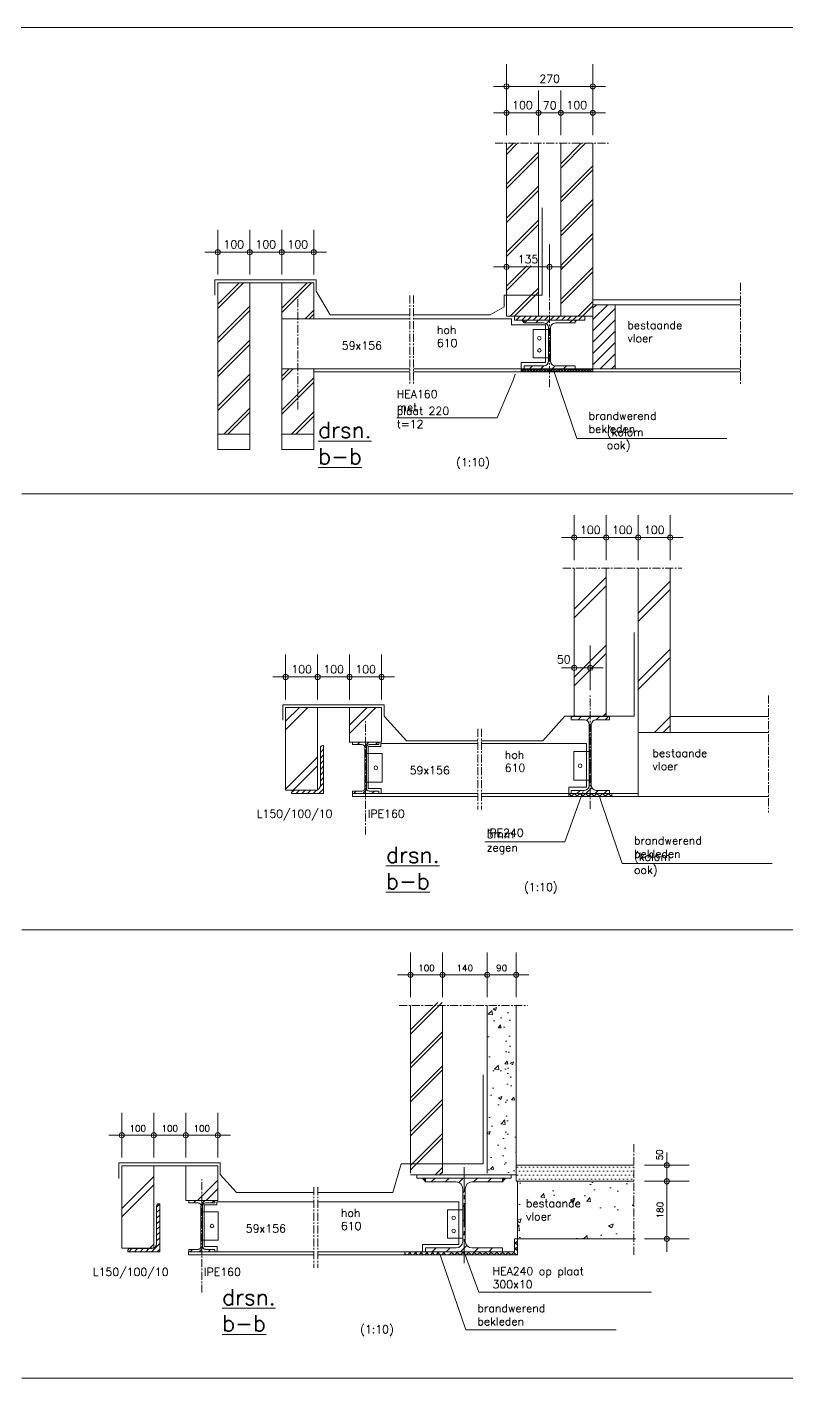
# Model space of a CAD drawing. Header units: millimetres. Extents: x -14163 to 55687, y -143 to 37302.
# Drawn here: x 38978 to 41351, y 31349 to 35622 of the extents above; entities that cross this region are included whole.
import ezdxf

# ---------------------------------------------------------------- set-up
doc = ezdxf.new("R2010")
doc.units = ezdxf.units.MM
doc.linetypes.add('IMPORT-CENTER _3_', pattern=[1016, 635, -127, 127, -127])
doc.linetypes.add('IMPORT-CENTER2 _2_', pattern=[571.5, 381, -63.5, 63.5, -63.5])
for name, color, linetype, lineweight in [('ARCERING', 55, 'Continuous', 13), ('AS', 1, 'IMPORT-CENTER _3_', 13), ('doorbraakdetails_dwg', 8, 'Continuous', 13), ('MAATVOERING', 1, 'Continuous', 13), ('STAAL', 2, 'Continuous', 13), ('STEEL_OUTLINE', 2, 'Continuous', 13)]:
    doc.layers.add(name, color=color, linetype=linetype, lineweight=lineweight)
doc.styles.add('RomanS', font='romans__.ttf', dxfattribs={"height": 635})
doc.styles.add('RomanS_1', font='romans__.ttf', dxfattribs={"height": 1270})
doc.styles.add('RomanS_2', font='romans__.ttf', dxfattribs={"height": 508})

# ---------------------------------------------------------------- blocks, each defined once
blk = doc.blocks.new('doorbraakdetails_dwg_DOT2035-5098676-Details Constructie')
at = {"color": 250, "lineweight": 13}
for p, q in [((0, 17.78), (0, -17.78)), ((-5.08, 0), (10.16, 0))]:
    blk.add_line(p, q, dxfattribs=at)
blk.add_circle((0, 0), 2.03, dxfattribs=at)
blk = doc.blocks.new('doorbraakdetails_dwg__X4-5098680-Details Constructie')
at = {"layer": 'STEEL_OUTLINE'}
for p, q in [((293547, 211360), (293584, 211397)), ((293661, 211330), (293728, 211397)), ((293664, 211189), (293689, 211215)), ((293834, 211360), (293872, 211397)), ((293664, 211046), (293689, 211071)), ((293664, 210902), (293689, 210927)), ((293664, 210758), (293689, 210784)), ((293490, 210584), (293528, 210622)), ((293634, 210584), (293695, 210646)), ((293777, 210584), (293815, 210622))]:
    blk.add_line(p, q, dxfattribs=at)
blk = doc.blocks.new('doorbraakdetails_dwg__X1-5098681-Details Constructie')
at = {"color": 250, "lineweight": 13}
for p, q in [((327194, 224173), (327212, 224191)), ((327306, 224141), (327356, 224191)), ((327442, 224133), (327500, 224191)), ((327483, 224031), (327515, 224062)), ((327594, 224141), (327644, 224191)), ((327737, 224141), (327787, 224191)), ((327483, 223887), (327515, 223918)), ((327483, 223743), (327515, 223775)), ((327483, 223599), (327515, 223631)), ((327483, 223456), (327515, 223487)), ((327483, 223312), (327515, 223344)), ((327483, 223168), (327515, 223200)), ((327286, 222972), (327336, 223022)), ((327430, 222972), (327522, 223064)), ((327574, 222972), (327624, 223022)), ((327717, 222972), (327767, 223022))]:
    blk.add_line(p, q, dxfattribs=at)
blk = doc.blocks.new('doorbraakdetails_dwg_DOT2035-5098677-Details Constructie')
at = {"layer": 'MAATVOERING'}
for p, q in [((0, 17.78), (0, -17.78)), ((-5.08, 0), (10.16, 0))]:
    blk.add_line(p, q, dxfattribs=at)
blk.add_circle((0, 0), 2.03, dxfattribs=at)
blk = doc.blocks.new('doorbraakdetails_dwg_HOEK15010010-5098682-Details Constructie')
at = {"layer": 'ARCERING'}
h = blk.add_hatch(dxfattribs=at)
h.set_pattern_fill('FP_1', color=1, style=0, pattern_type=2)
h.set_pattern_definition([(45, (-20521.456, -29955.27), (-44.90128, 44.90128), [])])
h.paths.add_polyline_path([(-508, 0), (0, 0), (0, 762), (-13, 762), (-23, 761), (-32, 757), (-40, 751), (-46, 743), (-50, 734), (-51, 724), (-51, 127), (-53, 107), (-61, 89), (-73, 73), (-89, 61), (-107, 53), (-127, 51), (-470, 51), (-480, 50), (-489, 46), (-497, 40), (-503, 32), (-507, 23), (-508, 13)])
at = {"color": 2, "lineweight": 13}
for p, q in [((-51, 127), (-51, 724)), ((-470, 51), (-127, 51))]:
    blk.add_line(p, q, dxfattribs=at)
at = {"color": 2, "lineweight": 13, "flags": 128}
blk.add_lwpolyline([(-13, 762), (0, 762), (0, 0), (-508, 0), (-508, 13)], dxfattribs=at)
at = {"color": 2, "lineweight": 13}
for centre, radius, start, end in [((-13, 724), 38.1, 90, 180), ((-470, 13), 38.1, 90, 180), ((-127, 127), 76.2, 270, 0)]:
    blk.add_arc(centre, radius, start, end, dxfattribs=at)
blk = doc.blocks.new('doorbraakdetails_dwg_IPE160-5098683-Details Constructie')
at = {"layer": 'STEEL_OUTLINE'}
for p, q in [((-13, -83), (-13, -729)), ((13, -83), (13, -729))]:
    blk.add_line(p, q, dxfattribs=at)
at = {"layer": 'STEEL_OUTLINE', "flags": 128}
for points in [[(58, -38), (208, -38), (208, 0), (-208, 0), (-208, -38), (-58, -38)], [(-58, -775), (-208, -775), (-208, -813), (208, -813), (208, -775), (58, -775)]]:
    blk.add_lwpolyline(points, dxfattribs=at)
at = {"layer": 'STEEL_OUTLINE'}
for centre, start, end in [((-58, -83), 360, 90), ((58, -83), 90, 180), ((-58, -729), 270, 0), ((58, -729), 180, 270)]:
    blk.add_arc(centre, 45.7, start, end, dxfattribs=at)
blk.add_blockref('doorbraakdetails_dwg__X4-5098680-Details Constructie', (-293677, -211397))
blk = doc.blocks.new('doorbraakdetails_dwg_HE240A-5098684-Details Constructie')
at = {"layer": 'ARCERING'}
h = blk.add_hatch(dxfattribs=at)
h.set_pattern_fill('FP_2', color=256, style=0, pattern_type=2)
h.set_pattern_definition([(45, (-155827.32, -81308.29), (-112.2532, 112.2532), [])])
h.paths.add_polyline_path([(-610, -1168), (610, -1168), (610, -1107), (126, -1107), (98, -1104), (72, -1093), (50, -1076), (33, -1054), (23, -1028), (19, -1001), (19, -168), (23, -140), (33, -114), (50, -92), (72, -75), (98, -65), (126, -61), (610, -61), (610, 0), (-610, 0), (-610, -61), (-126, -61), (-98, -65), (-72, -75), (-50, -92), (-33, -114), (-23, -140), (-19, -168), (-19, -1001), (-23, -1028), (-33, -1054), (-50, -1076), (-72, -1093), (-98, -1104), (-126, -1107), (-610, -1107)])
at = {"layer": 'STAAL', "color": 1, "linetype": 'IMPORT-CENTER2 _2_'}
blk.add_line((0, -1352), (0, 233), dxfattribs=at)
at = {"layer": 'STAAL'}
for p, q in [((-19, -168), (-19, -1001)), ((19, -1001), (19, -168))]:
    blk.add_line(p, q, dxfattribs=at)
at = {"layer": 'STAAL', "flags": 128}
for points in [[(126, -61), (610, -61), (610, 0), (-610, 0), (-610, -61), (-126, -61)], [(-126, -1107), (-610, -1107), (-610, -1168), (610, -1168), (610, -1107), (126, -1107)]]:
    blk.add_lwpolyline(points, dxfattribs=at)
at = {"layer": 'STAAL'}
for centre, start, end in [((-126, -168), 360, 90), ((126, -168), 90, 180), ((-126, -1001), 270, 0), ((126, -1001), 180, 270)]:
    blk.add_arc(centre, 107, start, end, dxfattribs=at)
blk = doc.blocks.new('doorbraakdetails_dwg-4168051-Details Constructie')
at = {"layer": 'ARCERING'}
for points in [[(641692, 200325), (641692, 200554), (641527, 200554)], [(645756, 200325), (645921, 200554), (645756, 200554)]]:
    blk.add_hatch(color=8, dxfattribs=at).paths.add_polyline_path(points)
h = blk.add_hatch(dxfattribs=at)
h.set_pattern_fill('FP_27', color=1, style=0, pattern_type=2)
h.set_pattern_definition([(45, (523170.9, 13224.55), (-224.5064, 224.5064), [])])
h.paths.add_polyline_path([(623238, 163001), (625778, 163001), (625778, 166811), (625715, 166811), (625672, 166806), (625632, 166792), (625596, 166769), (625566, 166739), (625543, 166703), (625529, 166663), (625524, 166620), (625524, 163636), (625518, 163570), (625501, 163506), (625473, 163445), (625435, 163391), (625388, 163344), (625334, 163306), (625273, 163278), (625209, 163261), (625143, 163255), (623429, 163255), (623386, 163250), (623346, 163236), (623310, 163213), (623280, 163183), (623257, 163147), (623243, 163107), (623238, 163064)])
h = blk.add_hatch(dxfattribs=at)
h.set_pattern_fill('FP_31', color=256, style=0, pattern_type=2)
h.set_pattern_definition([(45, (601108, 90405.1), (-1347.04, 1347.04), []), (45, (601616, 120885.1), (-1347.04, 1347.04), [])])
h.paths.add_polyline_path([(635216, 132725), (635216, 146435), (632676, 146435), (632676, 132725), (633946, 132725)])
h = blk.add_hatch(dxfattribs=at)
h.set_pattern_fill('FP_32', color=256, style=0, pattern_type=2)
h.set_pattern_definition([(50, (601108, 90170.3), (2732.76, -239.086), [285.75, -3143.25]), (355, (601108, 90170.3), (-528.64, 2865.85), [228.6, -2514.6]), (100.451, (601335.7, 90150.3), (2204.14, 2626.75), [242.85, -2671.35]), (46.184, (601108, 90932.3), (4066.19, -630.64), [428.62, -4714.88]), (96.636, (601446.8, 90879.7), (3561.04, 3711.41), [364.27, -4007.03]), (351.184, (601108, 90932.3), (3561.07, 3711.38), [342.9, -3771.9]), (21, (601489, 90741.8), (2274.216, -1533.98), [285.75, -3143.25]), (326, (601489, 90741.8), (927.03, 2762.82), [228.6, -2514.6]), (71.451, (601678.5, 90614), (3201.26, 1228.82), [242.85, -2671.35]), (37.5, (601108, 90170.3), (46.329, 1268.326), [0, -2484.12, 0, -2552.7, -2524.125]), (37.5, (601108, 90170.3), (46.329, 1268.326), [-5036.82, 0, -2524.125]), (7.5, (601108, 90170.3), (1002.295, 1502.709), [0, -1455.42, 0, -2426.97, -962.025]), (7.5, (601108, 90170.3), (1002.295, 1502.709), [-3882.39, 0, -962.025]), (327.5, (600258.3, 90170.3), (2033.863, -85.934), [0, -952.5, 0, -2971.8, -3943.35]), (327.5, (600258.3, 90170.3), (2033.863, -85.934), [-3924.3, 0, -3943.35]), (317.5, (599877.3, 90170.3), (2221.94, 381.4), [0, -1238.25, 0, -1973.58, -2800.35]), (317.5, (599877.3, 90170.3), (2221.94, 381.4), [-3211.83, 0, -2800.35])])
h.paths.add_polyline_path([(641058, 132876), (641058, 146200), (638772, 146200), (638772, 132876)])
h = blk.add_hatch(dxfattribs=at)
h.set_pattern_fill('FP_29', color=256, style=0, pattern_type=2)
h.set_pattern_definition([(0, (601107.95, 90170.26), (158.75, 317.5), [0, -317.5])])
h.paths.add_polyline_path([(650417, 132241), (650417, 133511), (641058, 133511), (641058, 132490), (641185, 132490), (641185, 132241), (643035, 132241)])
h = blk.add_hatch(dxfattribs=at)
h.set_pattern_fill('FP_28', color=256, style=0, pattern_type=2)
h.set_pattern_definition([(45, (565830.7, 93168.7), (-2694.08, 2694.08), []), (45, (566846.7, 154128.7), (-2694.08, 2694.08), [])])
h.paths.add_polyline_path([(609762, 126929), (612263, 126929), (612302, 126945), (612302, 133478), (609762, 133478)])
h.paths.add_polyline_path([(617382, 130719), (617382, 133478), (614842, 133478), (614842, 130719)])
h = blk.add_hatch(dxfattribs=at)
h.set_pattern_fill('FP_30', color=256, style=0, pattern_type=2)
h.set_pattern_definition([(50, (601108, 90170.3), (3643.68, -318.78), [381, -4191]), (355, (601108, 90170.3), (-704.86, 3821.14), [304.8, -3352.8]), (100.451, (601411.6, 90143.7), (2938.85, 3502.33), [323.8, -3561.8]), (46.184, (601108, 91186.3), (5421.58, -840.86), [571.5, -6286.5]), (96.636, (601560, 91116), (4748.05, 4948.55), [485.7, -5342.7]), (351.184, (601108, 91186), (4748.1, 4948.5), [457.2, -5029.2]), (21, (601616, 90932.3), (3032.29, -2045.3), [381, -4191]), (326, (601616, 90932.3), (1236.04, 3683.76), [304.8, -3352.8]), (71.451, (601868.6, 90761.8), (4268.34, 1638.42), [323.8, -3561.8]), (37.5, (601108, 90170.3), (61.772, 1691.1), [0, -3312.16, 0, -3403.6, -3365.5]), (37.5, (601108, 90170.3), (61.772, 1691.1), [-6715.76, 0, -3365.5]), (7.5, (601108, 90170.3), (1336.393, 2003.61), [0, -1940.56, 0, -3235.96, -1282.7]), (7.5, (601108, 90170.3), (1336.393, 2003.61), [-5176.52, 0, -1282.7]), (327.5, (599975.1, 90170.3), (2711.818, -114.58), [0, -1270, 0, -3962.4, -5257.8]), (327.5, (599975.1, 90170.3), (2711.818, -114.58), [-5232.4, 0, -5257.8]), (317.5, (599467, 90170.3), (2962.586, 508.53), [0, -1651, 0, -2631.44, -3733.8]), (317.5, (599467, 90170.3), (2962.586, 508.53), [-4282.44, 0, -3733.8])])
h.paths.add_polyline_path([(641185, 127669), (650417, 127669), (650417, 132241), (641185, 132241), (641185, 130110)])
h.paths.add_polyline_path([(643035, 128871), (641807, 128871), (641807, 129824), (649684, 129824), (649684, 128871)])
h = blk.add_hatch(dxfattribs=at)
h.set_pattern_fill('FP_35', color=256, style=0, pattern_type=2)
h.set_pattern_definition([(45, (601107.95, 90170.26), (-224.5064, 224.5064), []), (135, (601107.95, 90170.26), (-224.5064, -224.5064), [])])
h.paths.add_polyline_path([(641185, 126655), (641185, 127669), (640931, 127669), (640931, 126655)])
h = blk.add_hatch(dxfattribs=at)
h.set_pattern_fill('FP_34', color=256, style=0, pattern_type=2)
h.set_pattern_definition([(45, (157619.57, -293167.23), (-224.5064, 224.5064), []), (135, (157619.57, -293167.23), (-224.5064, -224.5064), [])])
h.paths.add_polyline_path([(635410, 126406), (635657, 126406), (635657, 126655), (632236, 126655), (632236, 126406), (633946, 126406)])
h = blk.add_hatch(dxfattribs=at)
h.set_pattern_fill('FP_33', color=256, style=0, pattern_type=2)
h.set_pattern_definition([(45, (473891.08, 38245.6), (-224.5064, 224.5064), []), (135, (473891.08, 38245.6), (-224.5064, -224.5064), [])])
h.paths.add_polyline_path([(641185, 126406), (641185, 126655), (635657, 126655), (635657, 126406)])
at = {"layer": 'STAAL'}
for points in [[(633882, 132191), (633882, 132495), (633639, 132495)], [(639978, 132191), (640222, 132495), (639978, 132495)]]:
    blk.add_hatch(color=256, dxfattribs=at).paths.add_polyline_path(points)
at = {"color": 250, "lineweight": 13}
for p, q in [((640803, 219090), (646645, 219090)), ((640803, 216997), (642327, 216997)), ((643343, 216997), (643597, 216997)), ((644105, 216997), (643851, 216997)), ((645121, 216997), (646645, 216997)), ((617888, 205941), (619412, 205941)), ((620428, 205941), (621952, 205941)), ((622968, 205941), (624492, 205941)), ((640803, 204770), (643216, 204770)), ((646191, 183302), (647715, 183302)), ((648731, 183302), (650255, 183302)), ((651271, 183302), (652795, 183302)), ((645175, 172968), (644667, 172968)), ((647461, 172968), (647969, 172968)), ((623277, 172246), (624801, 172246)), ((625817, 172246), (627341, 172246)), ((628357, 172246), (629881, 172246)), ((636843, 129975), (636835, 129975)), ((636835, 127725), (636843, 127725))]:
    blk.add_line(p, q, dxfattribs=at)
at = {"color": 2, "lineweight": 13}
for p, q in [((617380, 203521), (625000, 203521)), ((643647, 199944), (643647, 197303)), ((643800, 197303), (643800, 199944)), ((622460, 196698), (632627, 196698)), ((625000, 196449), (632627, 196449)), ((619920, 191506), (617380, 191506)), ((625000, 191506), (622460, 191506)), ((619920, 190299), (617380, 190299)), ((625000, 190299), (622460, 190299)), ((622769, 169825), (630389, 169825)), ((646874, 168469), (646874, 163633)), ((647032, 168469), (647032, 163633)), ((625524, 163636), (625524, 166620)), ((630389, 167067), (627849, 167067)), ((625309, 163277), (622769, 163277)), ((623429, 163255), (625143, 163255)), ((648477, 163003), (650763, 163003)), ((648665, 163003), (648665, 162754)), ((650763, 162754), (638320, 162754)), ((609762, 133478), (617382, 133478)), ((617382, 130719), (614842, 130719)), ((612256, 126929), (609762, 126929)), ((612302, 126929), (612256, 126929)), ((633882, 126655), (636928, 126655)), ((636933, 126655), (639978, 126655)), ((639978, 126655), (640931, 126655))]:
    blk.add_line(p, q, dxfattribs=at)
at = {"color": 1, "lineweight": 13}
for p, q in [((658865, 202170), (647153, 202170)), ((658865, 201778), (647153, 201778)), ((658865, 196693), (647153, 196693)), ((658865, 196449), (647153, 196449)), ((661100, 169104), (653303, 169104)), ((661100, 167834), (650763, 167834)), ((661100, 162754), (650763, 162754)), ((650417, 133511), (641058, 133511)), ((641058, 132749), (640677, 132749)), ((650417, 132241), (641058, 132241)), ((650544, 127669), (641185, 127669))]:
    blk.add_line(p, q, dxfattribs=at)
at = {"color": 2, "lineweight": 13, "flags": 128}
for points in [[(622460, 200661), (624924, 200661), (632627, 200661)], [(641461, 196446), (641461, 197191), (643409, 197191), (643409, 200172), (640699, 200172), (640699, 200661), (632931, 200661)], [(644181, 200325), (645756, 200325), (645756, 200554), (641692, 200554), (641692, 200325), (643266, 200325)], [(632931, 196693), (647153, 196693), (647153, 196449), (632931, 196449)], [(643266, 196922), (641692, 196922), (641692, 196693), (645756, 196693), (645756, 196922), (644181, 196922)], [(647413, 168850), (648477, 168850), (648477, 169099), (645429, 169099), (645429, 168850), (646493, 168850)], [(625715, 166811), (625778, 166811), (625778, 163001), (623238, 163001), (623238, 163064)], [(638015, 166965), (630313, 166965), (630313, 166733), (629308, 166733), (629308, 163407), (630353, 163407), (630353, 163003)], [(638320, 166965), (646642, 166965), (646642, 163496), (645243, 163496), (645243, 163003), (645243, 162754)], [(638015, 163003), (628078, 163003), (628078, 162754), (638015, 162754)], [(646493, 163252), (645429, 163252), (645429, 163003), (645243, 163003), (638320, 163003)], [(647413, 163252), (648477, 163252), (648477, 163003), (645429, 163003)], [(625008, 130617), (617306, 130617), (617306, 130385), (616301, 130385), (616301, 127059), (617346, 127059), (617346, 126655)], [(625312, 130617), (636506, 130617), (636506, 127233), (633635, 127233), (633635, 126655), (625312, 126655)], [(625008, 126655), (615070, 126655), (615070, 126406), (625008, 126406)], [(641185, 126406), (632236, 126406), (625312, 126406)], [(632236, 126406), (632236, 126655), (633882, 126655)]]:
    blk.add_lwpolyline(points, dxfattribs=at)
at = {"color": 250, "lineweight": 13, "flags": 128}
for points in [[(643642, 199816), (642416, 199816), (642416, 197566), (643642, 197566)], [(644074, 196449), (644238, 195968), (645874, 191159), (657799, 191159)], [(640995, 196256), (640822, 195779), (639553, 192793), (631589, 192793)], [(629196, 166164), (630421, 166164), (630421, 163914), (629196, 163914)], [(646874, 166323), (645649, 166323), (645649, 164073), (646874, 164073)], [(646383, 163170), (646211, 162692), (644942, 159174), (638579, 159174)], [(647674, 162754), (647837, 162273), (649473, 157463), (661398, 157463)], [(616188, 129816), (617413, 129816), (617413, 127566), (616188, 127566)], [(636835, 129975), (635618, 129975), (635618, 127725), (636835, 127725)], [(635014, 126487), (635178, 126006), (637069, 120452), (648994, 120452)], [(636959, 126600), (637132, 126122), (638106, 123455), (651800, 123455)]]:
    blk.add_lwpolyline(points, dxfattribs=at)
blk.add_lwpolyline([(646953, 172968), (645683, 172968)], close=True, dxfattribs=at)
at = {"color": 250, "lineweight": 13}
for centre in [(642911, 199114), (642911, 198152), (629926, 165043), (646144, 165202), (636112, 129343), (616919, 128695), (636112, 128306)]:
    blk.add_circle(centre, 142, dxfattribs=at)
at = {"color": 2, "lineweight": 13}
for centre, radius, start, end in [((643266, 199944), 381, 0, 90), ((644181, 199944), 381, 90, 180), ((643266, 197303), 381, 270, 0), ((644181, 197303), 381, 180, 270), ((646493, 168469), 381, 0, 90), ((647413, 168469), 381, 90, 180), ((625715, 166620), 190, 90, 180), ((623429, 163064), 190, 90, 180), ((625143, 163636), 381, 270, 0), ((646493, 163633), 381, 270, 0), ((647413, 163633), 381, 180, 270)]:
    blk.add_arc(centre, radius, start, end, dxfattribs=at)
at = {"layer": 'ARCERING'}
for p, q in [((640295, 213689), (641182, 214577)), ((640295, 214027), (640845, 214577)), ((640295, 211332), (642835, 213872)), ((644613, 212619), (646570, 214577)), ((644613, 212956), (646233, 214577)), ((640295, 210995), (642835, 213535)), ((644613, 210262), (647153, 212802)), ((644613, 209925), (647153, 212465)), ((640295, 208638), (642835, 211178)), ((640295, 208301), (642835, 210841)), ((644613, 207568), (647153, 210108)), ((644613, 207231), (647153, 209771)), ((640295, 205944), (642835, 208484)), ((640295, 205607), (642835, 208147)), ((644613, 204874), (647153, 207414)), ((644613, 204537), (647153, 207077)), ((640295, 202913), (642247, 204865)), ((640295, 203250), (641909, 204865)), ((644613, 202180), (647153, 204720)), ((644613, 201843), (647153, 204383)), ((617380, 201476), (619426, 203521)), ((617380, 201813), (619088, 203521)), ((622460, 201168), (624814, 203521)), ((622460, 201505), (624477, 203521)), ((645985, 200859), (647153, 202026)), ((617380, 199119), (619920, 201659)), ((617380, 198782), (619920, 201322)), ((624310, 200661), (625000, 201351)), ((624647, 200661), (625000, 201014)), ((641079, 200554), (641383, 200859)), ((641528, 200554), (641832, 200859)), ((641977, 200554), (642281, 200859)), ((642426, 200554), (642730, 200859)), ((642875, 200554), (643179, 200859)), ((643324, 200554), (643628, 200859)), ((643773, 200554), (644077, 200859)), ((644222, 200554), (644526, 200859)), ((644671, 200554), (644975, 200859)), ((645120, 200554), (645424, 200859)), ((645569, 200554), (645873, 200859)), ((647153, 201490), (647441, 201778)), ((647153, 200592), (648339, 201778)), ((647153, 199694), (648931, 201472)), ((641692, 200325), (641527, 200554)), ((641720, 200325), (641948, 200554)), ((642618, 200325), (642846, 200554)), ((643647, 199559), (643800, 199711)), ((645312, 200325), (645541, 200554)), ((646467, 200554), (646522, 200609)), ((647153, 198796), (648931, 200574)), ((617380, 196425), (619920, 198965)), ((617380, 196088), (619920, 198628)), ((647153, 197898), (648931, 199676)), ((647153, 197000), (648931, 198778)), ((647749, 196698), (648931, 197880)), ((622460, 195779), (623379, 196698)), ((622460, 196117), (623042, 196698)), ((641461, 196670), (641488, 196698)), ((641461, 196446), (641708, 196693)), ((641694, 196446), (641461, 196680)), ((641470, 196446), (641461, 196455)), ((641919, 196446), (641667, 196698)), ((641685, 196446), (641932, 196693)), ((642143, 196446), (641896, 196693)), ((641910, 196446), (642157, 196693)), ((642368, 196446), (642121, 196693)), ((642129, 196693), (642357, 196922)), ((642134, 196446), (642381, 196693)), ((642592, 196446), (642345, 196693)), ((642359, 196446), (642606, 196693)), ((642817, 196446), (642570, 196693)), ((642583, 196446), (642830, 196693)), ((643042, 196446), (642794, 196693)), ((642808, 196446), (643055, 196693)), ((643266, 196446), (643019, 196693)), ((643027, 196693), (643255, 196922)), ((643032, 196446), (643279, 196693)), ((643491, 196445), (643243, 196693)), ((643256, 196446), (643504, 196693)), ((643715, 196445), (643468, 196693)), ((643481, 196445), (643728, 196693)), ((643940, 196445), (643692, 196693)), ((643705, 196445), (643953, 196693)), ((644165, 196445), (643917, 196693)), ((643925, 196693), (644154, 196923)), ((643930, 196445), (644177, 196693)), ((644389, 196445), (644141, 196693)), ((644154, 196445), (644402, 196693)), ((645063, 196445), (644815, 196693)), ((644823, 196693), (645051, 196922)), ((644827, 196445), (645075, 196693)), ((645288, 196445), (645039, 196693)), ((645052, 196445), (645300, 196693)), ((645512, 196445), (645264, 196693)), ((645276, 196445), (645524, 196693)), ((645737, 196445), (645488, 196693)), ((645501, 196445), (645749, 196693)), ((645961, 196445), (645713, 196693)), ((645721, 196693), (645756, 196728)), ((645725, 196445), (645975, 196694)), ((646186, 196445), (645936, 196694)), ((645949, 196445), (646199, 196694)), ((646410, 196444), (646161, 196694)), ((646174, 196445), (646423, 196694)), ((646635, 196444), (646386, 196694)), ((646398, 196444), (646647, 196694)), ((646860, 196444), (646610, 196694)), ((646623, 196444), (646872, 196693)), ((647084, 196444), (646835, 196693)), ((646847, 196444), (647096, 196693)), ((647153, 196600), (647060, 196693)), ((647072, 196444), (647153, 196525)), ((648647, 196698), (648931, 196982)), ((617380, 193731), (619920, 196271)), ((617380, 193394), (619920, 195934)), ((622460, 193423), (625000, 195963)), ((622460, 193085), (625000, 195625)), ((617850, 191506), (619920, 193577)), ((618187, 191506), (619920, 193239)), ((623238, 191506), (625000, 193268)), ((623575, 191506), (625000, 192931)), ((645683, 177619), (648223, 180159)), ((645683, 176945), (648223, 179485)), ((650763, 177311), (653303, 179851)), ((650763, 176636), (653303, 179176)), ((645683, 172231), (648223, 174771)), ((645683, 171556), (648223, 174096)), ((650763, 171923), (653303, 174463)), ((650763, 171248), (653303, 173788)), ((622769, 168059), (624535, 169825)), ((622769, 168734), (623861, 169825)), ((627849, 167751), (629923, 169825)), ((627849, 168426), (629249, 169825)), ((647982, 169141), (648223, 169383)), ((652062, 167834), (653303, 169074)), ((652737, 167834), (653303, 168400)), ((622769, 163346), (625309, 165886)), ((623374, 163277), (625309, 165211)), ((645487, 162754), (645243, 162998)), ((645429, 162754), (645677, 163003)), ((645936, 162754), (645687, 163003)), ((645878, 162754), (646126, 163003)), ((646385, 162754), (646136, 163003)), ((646327, 162754), (646575, 163003)), ((646834, 162754), (646585, 163003)), ((647283, 162754), (647034, 163003)), ((647225, 162754), (647474, 163003)), ((647732, 162754), (647483, 163003)), ((647674, 162754), (647923, 163003)), ((648181, 162754), (647932, 163003)), ((648123, 162754), (648372, 163003)), ((648630, 162754), (648381, 163003)), ((648572, 162754), (648665, 162847))]:
    blk.add_line(p, q, dxfattribs=at)
at = {"layer": 'ARCERING', "flags": 128}
for points in [[(632931, 200982), (639000, 200982), (640114, 201619), (640114, 202520), (643121, 202520), (643121, 209466)], [(632627, 200982), (626316, 200982), (625202, 202837), (625202, 203737), (617145, 203737), (617145, 202520)], [(640597, 200859), (642259, 202520), (642835, 203096)], [(640925, 200850), (640934, 200859), (642596, 202520), (642835, 202759)], [(646018, 200554), (646322, 200859), (647153, 201689)], [(643462, 200271), (643724, 200533), (643744, 200554)], [(643647, 198822), (643724, 198898), (643800, 198975)], [(643647, 198116), (643724, 198192), (643800, 198268)], [(643647, 197314), (643724, 197390), (643800, 197466)], [(644614, 196445), (644613, 196446), (644366, 196693)], [(644379, 196445), (644613, 196679), (644626, 196693)], [(644838, 196445), (644613, 196671), (644590, 196693)], [(644603, 196445), (644613, 196455), (644851, 196693)], [(638320, 167173), (643183, 167173), (644943, 169141), (650437, 169141), (650437, 175770)], [(622534, 168825), (622534, 170042), (630590, 170042), (630590, 169141), (632350, 167173), (638015, 167173)], [(646776, 162754), (646953, 162931), (647024, 163003)], [(625312, 131357), (631287, 131357), (631935, 133617), (638445, 133617), (638445, 140686)], [(609527, 132477), (609527, 133694), (617583, 133694), (617583, 132793), (618867, 131357), (625008, 131357)]]:
    blk.add_lwpolyline(points, dxfattribs=at)
at = {"layer": 'AS'}
for p, q in [((639392, 214577), (648417, 214577)), ((643724, 202992), (643724, 195162)), ((658865, 203504), (658865, 195430)), ((623730, 193453), (623730, 202440)), ((632627, 202507), (632627, 195430)), ((632931, 202507), (632931, 195430)), ((644781, 180881), (654210, 180881)), ((646953, 161789), (646953, 170777)), ((661100, 170768), (661100, 161485)), ((629119, 159757), (629119, 168745)), ((638015, 168128), (638015, 161734)), ((638320, 168128), (638320, 161734)), ((631774, 146200), (641965, 146200)), ((650417, 135176), (650417, 126401)), ((616112, 123409), (616112, 132397)), ((625008, 131780), (625008, 125386)), ((625312, 131780), (625312, 125386))]:
    blk.add_line(p, q, dxfattribs=at)
at = {"layer": 'MAATVOERING'}
for p, q in [((640295, 200859), (640295, 214577)), ((642835, 200859), (642835, 214577)), ((644613, 200859), (644613, 214577)), ((647153, 196693), (647153, 214577)), ((648931, 196698), (648931, 201778)), ((601821, 186761), (716342, 186761)), ((645683, 169141), (645683, 180881)), ((648223, 169141), (648223, 180881)), ((650763, 162754), (650763, 180881)), ((653303, 167834), (653303, 180881)), ((601821, 152177), (716342, 152177)), ((633184, 148620), (634708, 148620)), ((635724, 148620), (638264, 148620)), ((639280, 148620), (640550, 148620)), ((632676, 132876), (632676, 146200)), ((635216, 132876), (635216, 146200)), ((638772, 132876), (638772, 146200)), ((641058, 132241), (641058, 146200)), ((610270, 135898), (611794, 135898)), ((612810, 135898), (614334, 135898)), ((615350, 135898), (616874, 135898)), ((653030, 134019), (653030, 134527)), ((653030, 132241), (653030, 133511)), ((641185, 127669), (641185, 132241)), ((601821, 116613), (716342, 116613))]:
    blk.add_line(p, q, dxfattribs=at)
at = {"layer": 'MAATVOERING', "color": 2}
for p, q in [((617380, 190299), (617380, 203521)), ((619920, 190299), (619920, 203521)), ((622460, 190299), (622460, 203521)), ((625000, 200661), (625000, 203521)), ((625000, 190299), (625000, 196698)), ((622769, 163277), (622769, 169825)), ((625309, 163277), (625309, 169825)), ((627849, 167067), (627849, 169825)), ((630389, 167067), (630389, 169825)), ((609762, 126929), (609762, 133478)), ((612302, 126948), (612302, 133478)), ((614842, 130719), (614842, 133478)), ((617382, 130719), (617382, 133478)), ((612302, 126929), (612302, 126948))]:
    blk.add_line(p, q, dxfattribs=at)
at = {"layer": 'MAATVOERING', "flags": 128}
blk.add_lwpolyline([(716342, 180977), (716342, 223774), (367854, 223774), (367854, 32321), (716342, 32321), (716342, 138181)], close=True, dxfattribs=at)
blk.add_lwpolyline([(653030, 128177), (653030, 131733), (653030, 131225)], dxfattribs=at)
at = {"layer": 'STAAL', "color": 1}
blk.add_line((632676, 132749), (633184, 132749), dxfattribs=at)
at = {"layer": 'STAAL'}
for p, q in [((633882, 132191), (633639, 132495)), ((633882, 132495), (639978, 132495)), ((639978, 132191), (640222, 132495))]:
    blk.add_line(p, q, dxfattribs=at)
at = {"layer": 'STAAL', "color": 1, "flags": 128}
blk.add_lwpolyline([(647153, 200859), (640295, 200859), (640549, 200859)], dxfattribs=at)
at = {"layer": 'STAAL', "flags": 128}
blk.add_lwpolyline([(646522, 200859), (640925, 200859), (640925, 200554), (646522, 200554)], close=True, dxfattribs=at)
for points in [[(633184, 132749), (633184, 132495), (633882, 132495)], [(639978, 132495), (640677, 132495), (640677, 132749), (633184, 132749)], [(640931, 126655), (640931, 127669), (641185, 127669), (641185, 126406)]]:
    blk.add_lwpolyline(points, dxfattribs=at)
at = {"layer": 'STEEL_OUTLINE'}
for p, q in [((629056, 166650), (629056, 163419)), ((629183, 166650), (629183, 163419))]:
    blk.add_line(p, q, dxfattribs=at)
at = {"layer": 'STEEL_OUTLINE', "flags": 128}
for points in [[(629411, 166879), (630160, 166879), (630160, 167067), (628078, 167067), (628078, 166879), (628827, 166879)], [(628827, 163191), (628078, 163191), (628078, 163003), (630160, 163003), (630160, 163191), (629411, 163191)]]:
    blk.add_lwpolyline(points, dxfattribs=at)
at = {"layer": 'STEEL_OUTLINE'}
for centre, start, end in [((628827, 166650), 0, 90), ((629411, 166650), 90, 180), ((628827, 163419), 270, 0), ((629411, 163419), 180, 270)]:
    blk.add_arc(centre, 229, start, end, dxfattribs=at)
at = {"xscale": 100, "yscale": 100, "zscale": 100}
for name, p, rotation in [('doorbraakdetails_dwg_DOT2035-5098676-Details Constructie', (640295, 219090), 180), ('doorbraakdetails_dwg_DOT2035-5098676-Details Constructie', (640295, 216997), 180), ('doorbraakdetails_dwg_DOT2035-5098676-Details Constructie', (642835, 216997), 180), ('doorbraakdetails_dwg_DOT2035-5098676-Details Constructie', (644613, 216997), 180), ('doorbraakdetails_dwg_DOT2035-5098676-Details Constructie', (617380, 205941), 180), ('doorbraakdetails_dwg_DOT2035-5098676-Details Constructie', (619920, 205941), 180), ('doorbraakdetails_dwg_DOT2035-5098676-Details Constructie', (622460, 205941), 180), ('doorbraakdetails_dwg_DOT2035-5098676-Details Constructie', (640295, 204770), 180), ('doorbraakdetails_dwg_DOT2035-5098676-Details Constructie', (645683, 183302), 180), ('doorbraakdetails_dwg_DOT2035-5098676-Details Constructie', (648223, 183302), 180), ('doorbraakdetails_dwg_DOT2035-5098676-Details Constructie', (650763, 183302), 180), ('doorbraakdetails_dwg_DOT2035-5098676-Details Constructie', (646953, 172968), 180), ('doorbraakdetails_dwg_DOT2035-5098676-Details Constructie', (622769, 172246), 180), ('doorbraakdetails_dwg_DOT2035-5098676-Details Constructie', (625309, 172246), 180), ('doorbraakdetails_dwg_DOT2035-5098676-Details Constructie', (627849, 172246), 180), ('doorbraakdetails_dwg_DOT2035-5098677-Details Constructie', (632676, 148620), 180), ('doorbraakdetails_dwg_DOT2035-5098677-Details Constructie', (635216, 148620), 180), ('doorbraakdetails_dwg_DOT2035-5098677-Details Constructie', (638772, 148620), 180), ('doorbraakdetails_dwg_DOT2035-5098677-Details Constructie', (609762, 135898), 180), ('doorbraakdetails_dwg_DOT2035-5098677-Details Constructie', (612302, 135898), 180), ('doorbraakdetails_dwg_DOT2035-5098677-Details Constructie', (614842, 135898), 180), ('doorbraakdetails_dwg_DOT2035-5098677-Details Constructie', (653030, 133511), 270), ('doorbraakdetails_dwg_DOT2035-5098677-Details Constructie', (653030, 132241), 90), ('doorbraakdetails_dwg_DOT2035-5098677-Details Constructie', (653030, 132241), 90), ('doorbraakdetails_dwg_DOT2035-5098677-Details Constructie', (653030, 127669), 270)]:
    blk.add_blockref(name, p, dxfattribs=dict(at, rotation=rotation))
for name, p, xscale, yscale, zscale in [('doorbraakdetails_dwg_DOT2035-5098676-Details Constructie', (647153, 219090), 100, 100, 100), ('doorbraakdetails_dwg_DOT2035-5098676-Details Constructie', (642835, 216997), 100, 100, 100), ('doorbraakdetails_dwg_DOT2035-5098676-Details Constructie', (644613, 216997), 100, 100, 100), ('doorbraakdetails_dwg_DOT2035-5098676-Details Constructie', (647153, 216997), 100, 100, 100), ('doorbraakdetails_dwg_DOT2035-5098676-Details Constructie', (619920, 205941), 100, 100, 100), ('doorbraakdetails_dwg_DOT2035-5098676-Details Constructie', (622460, 205941), 100, 100, 100), ('doorbraakdetails_dwg_DOT2035-5098676-Details Constructie', (625000, 205941), 100, 100, 100), ('doorbraakdetails_dwg_DOT2035-5098676-Details Constructie', (643724, 204770), 100, 100, 100), ('doorbraakdetails_dwg_DOT2035-5098676-Details Constructie', (648223, 183302), 100, 100, 100), ('doorbraakdetails_dwg_DOT2035-5098676-Details Constructie', (650763, 183302), 100, 100, 100), ('doorbraakdetails_dwg_DOT2035-5098676-Details Constructie', (653303, 183302), 100, 100, 100), ('doorbraakdetails_dwg_DOT2035-5098676-Details Constructie', (645683, 172968), 100, 100, 100), ('doorbraakdetails_dwg_DOT2035-5098676-Details Constructie', (625309, 172246), 100, 100, 100), ('doorbraakdetails_dwg_DOT2035-5098676-Details Constructie', (627849, 172246), 100, 100, 100), ('doorbraakdetails_dwg_DOT2035-5098676-Details Constructie', (630389, 172246), 100, 100, 100), ('doorbraakdetails_dwg__X1-5098681-Details Constructie', (-990541, -951856), 5, 5, 5), ('doorbraakdetails_dwg__X4-5098680-Details Constructie', (-839264, -889919), 5, 5, 5), ('doorbraakdetails_dwg_DOT2035-5098677-Details Constructie', (635216, 148620), 100, 100, 100), ('doorbraakdetails_dwg_DOT2035-5098677-Details Constructie', (638772, 148620), 100, 100, 100), ('doorbraakdetails_dwg_DOT2035-5098677-Details Constructie', (641058, 148620), 100, 100, 100), ('doorbraakdetails_dwg_DOT2035-5098677-Details Constructie', (612302, 135898), 100, 100, 100), ('doorbraakdetails_dwg_DOT2035-5098677-Details Constructie', (614842, 135898), 100, 100, 100), ('doorbraakdetails_dwg_DOT2035-5098677-Details Constructie', (617382, 135898), 100, 100, 100), ('doorbraakdetails_dwg_HE240A-5098684-Details Constructie', (636930, 132495), 5, 5, 5), ('doorbraakdetails_dwg_HOEK15010010-5098682-Details Constructie', (612771, 126653), 5, 5, 5), ('doorbraakdetails_dwg_IPE160-5098683-Details Constructie', (616112, 130719), 5, 5, 5)]:
    blk.add_blockref(name, p, dxfattribs=dict(xscale=xscale, yscale=yscale, zscale=zscale))
at = {"color": 2, "lineweight": 13, "char_height": 635, "attachment_point": 2, "line_spacing_factor": 0.983083, "style": 'RomanS'}
for s, insert, width in [('270', (643724, 220021), 2203.84), ('100', (641565, 217928), 2203.84), ('70', (643727, 217907), 1469.23), ('100', (645883, 217928), 2203.84), ('100', (618650, 206872), 2203.84), ('100', (621190, 206872), 2203.84), ('100', (623730, 206872), 2203.84), ('135', (642009, 205701), 2203.84), ('100', (646953, 184233), 2203.84), ('100', (649493, 184233), 2203.84), ('100', (652033, 184233), 2203.84), ('50', (644845, 173956), 1469.23), ('100', (624039, 173177), 2203.84), ('100', (626579, 173177), 2203.84), ('100', (629119, 173177), 2203.84)]:
    blk.add_mtext(s, dxfattribs=dict(at, insert=insert, width=width))
at = {"layer": 'MAATVOERING', "color": 2, "line_spacing_factor": 0.983083}
for s, insert, char_height, width, attachment_point, style in [('hoh\\P610', (634774, 200095), 635, 2203.84, 1, 'RomanS'), ('bestaande\\Pvloer', (649892, 200476), 635, 5923.3, 1, 'RomanS'), ('59x156', (627226, 198854), 635, 4299.42, 1, 'RomanS'), ('HEA160\\Pmet', (631587, 195000), 635, 4415.41, 1, 'RomanS'), ('plaat 220\\Pt=12', (631587, 193668), 635, 5838.24, 1, 'RomanS'), ('brandwerend\\Pbekleden', (646819, 193281), 635, 7338.4, 1, 'RomanS'), ('(kolom\\Pook)', (648265, 191992), 635, 3951.45, 1, 'RomanS'), ('(1:10)', (636305, 189597), 635, 3618.94, 1, 'RomanS'), ('hoh\\P610', (640163, 166399), 635, 2203.84, 1, 'RomanS'), ('bestaande\\Pvloer', (651887, 166531), 635, 5923.3, 1, 'RomanS'), ('59x156', (632615, 165159), 635, 4299.42, 1, 'RomanS'), ('L150/100/10', (620467, 161715), 635, 8096.21, 1, 'RomanS'), ('IPE160', (629281, 161715), 635, 3982.38, 1, 'RomanS'), ('5mm\\Pzegen', (638727, 160087), 635, 3363.75, 1, 'RomanS'), ('IPE240', (638727, 160212), 635, 3982.38, 1, 'RomanS'), ('brandwerend\\Pbekleden', (650419, 159586), 635, 7338.4, 1, 'RomanS'), ('(kolom\\Pook)', (650419, 158297), 635, 3951.45, 1, 'RomanS'), ('(1:10)', (641693, 155902), 635, 3618.94, 1, 'RomanS'), ('100', (633946, 149416), 508, 1763.82, 2, 'RomanS_2'), ('140', (636994, 149416), 508, 1763.82, 2, 'RomanS_2'), ('90', (639915, 149416), 508, 1175.88, 2, 'RomanS_2'), ('100', (611032, 136693), 508, 1763.82, 2, 'RomanS_2'), ('100', (613572, 136693), 508, 1763.82, 2, 'RomanS_2'), ('100', (616112, 136693), 508, 1763.82, 2, 'RomanS_2'), ('bestaande\\Pvloer', (641845, 130813), 635, 5923.3, 1, 'RomanS'), ('hoh\\P610', (627156, 130051), 635, 2203.84, 1, 'RomanS'), ('59x156', (619607, 128811), 635, 4299.42, 1, 'RomanS'), ('L150/100/10', (607460, 125367), 635, 8096.21, 1, 'RomanS'), ('IPE160', (616273, 125367), 635, 3982.38, 1, 'RomanS'), ('HEA240 op plaat\\P300x10', (639193, 125430), 635, 10230.45, 1, 'RomanS'), ('brandwerend\\Pbekleden', (637993, 122490), 635, 7338.4, 1, 'RomanS'), ('(1:10)', (628686, 120817), 635, 3618.94, 1, 'RomanS')]:
    blk.add_mtext(s, dxfattribs=dict(at, insert=insert, char_height=char_height, width=width, attachment_point=attachment_point, style=style))
at = {"layer": 'MAATVOERING', "color": 6, "char_height": 1270, "width": 5787.34, "attachment_point": 1, "line_spacing_factor": 0.983083, "style": 'RomanS_1'}
for insert in [(625345, 192473), (630733, 158778), (617726, 123694)]:
    blk.add_mtext('\\Ldrsn.\\Pb-b', dxfattribs=dict(at, insert=insert))
at = {"layer": 'MAATVOERING', "color": 2, "char_height": 508, "attachment_point": 2, "rotation": 90, "line_spacing_factor": 0.983083, "style": 'RomanS_2'}
for s, insert, width in [('50', (652195, 134339), 1175.88), ('180', (652235, 129955), 1763.82)]:
    blk.add_mtext(s, dxfattribs=dict(at, insert=insert, width=width))

msp = doc.modelspace()

# ---------------------------------------------------------------- block references
at = {"layer": 'doorbraakdetails_dwg', "color": 2, "xscale": 0.039370078740157, "yscale": 0.039370078740157, "zscale": 0.039370078740157}
msp.add_blockref('doorbraakdetails_dwg-4168051-Details Constructie', (15266.4, 26811.9), dxfattribs=at)

doc.saveas('drawing.dxf')
